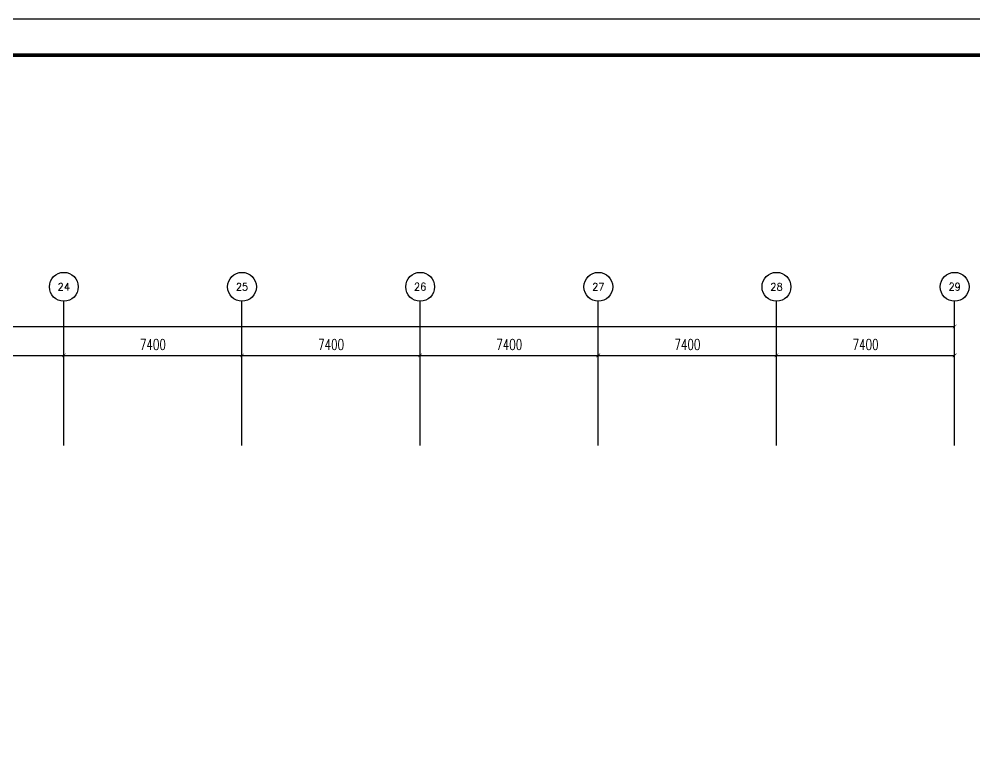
# Model space of a CAD drawing. Extents: x 1751103 to 2598738, y -609732 to 659428.
# Drawn here: x 2276190 to 2315848, y -294177 to -264264 of the extents above; entities that cross this region are included whole.
import ezdxf
from ezdxf.enums import TextEntityAlignment as Align

# ---------------------------------------------------------------- set-up
doc = ezdxf.new("R2010")
doc.units = 0
doc.header["$LTSCALE"] = 1000
doc.header["$MEASUREMENT"] = 0
doc.layers.get('0').update_dxf_attribs({"linetype": 'CONTINUOUS'})
doc.layers.get('DEFPOINTS').update_dxf_attribs({"linetype": 'CONTINUOUS'})
for name, color, linetype in [('AXIS', 3, 'CONTINUOUS'), ('AXIS_TEXT', 7, 'CONTINUOUS'), ('PUB_TITLE', 4, 'CONTINUOUS')]:
    doc.layers.add(name, color=color, linetype=linetype)
doc.styles.add('_TCH_AXIS', font='COMPLEX', dxfattribs={"bigfont": 'GBCBIG'})
doc.styles.add('COMPLEX', font='COMPLEX')
doc.styles.add('DIM_FONT', font='SIMPLEX', dxfattribs={"width": 0.7, "bigfont": 'GBCBIG'})
doc.dimstyles.new('DIMN150', dxfattribs={"dimscale": 1.5, "dimtxt": 300, "dimasz": 100, "dimexe": 250, "dimexo": 300, "dimgap": 150, "dimtad": 1, "dimdec": 0, "dimzin": 0, "dimtxsty": 'DIM_FONT', "dimblk": 'ARCHTICK', "dimcen": 0.09, "dimclrt": 7, "dimazin": 3, "dimtfac": 1, "dimtdec": 0, "dimtix": 1, "dimtmove": 0, "dimatfit": 3, "dimtolj": 1, "dimtzin": 0})

# ---------------------------------------------------------------- blocks, each defined once
blk = doc.blocks.new('_AXISO')
blk.add_circle((0, 0), 0.5)
at = {"layer": 'AXIS_TEXT', "style": 'COMPLEX', "width": 1.041667}
blk.add_attdef('A', text='', height=0.56, dxfattribs=at).set_placement((-0.25, -0.28), (0.25, -0.28), align=Align.FIT)
blk = doc.blocks.new('_ARCHTICK')
at = {"color": 0, "linetype": 'BYBLOCK', "const_width": 0.15}
blk.add_lwpolyline([(-0.5, -0.5), (0.5, 0.5)], dxfattribs=at)
blk = doc.blocks.new('*D177')
at = {"layer": 'AXIS', "color": 0}
for p, q in [((2107848, -278573), (2107848, -273698)), ((2315048, -278573), (2315048, -273698)), ((2107848, -274073), (2315048, -274073))]:
    blk.add_line(p, q, dxfattribs=at)
at = {"layer": 'DEFPOINTS', "color": 0}
for p in [(2315048, -274073), (2107848, -279023), (2315048, -279023)]:
    blk.add_point(p, dxfattribs=at)
at = {"layer": 'AXIS', "color": 0, "xscale": 150, "yscale": 150, "zscale": 150, "rotation": 180}
blk.add_blockref('_ARCHTICK', (2107848, -274073), dxfattribs=at)
at = {"layer": 'AXIS', "color": 0, "xscale": 150, "yscale": 150, "zscale": 150}
blk.add_blockref('_ARCHTICK', (2315048, -274073), dxfattribs=at)
at = {"layer": 'AXIS', "color": 7, "insert": (2211448, -273623), "char_height": 450, "attachment_point": 5, "style": 'DIM_FONT'}
blk.add_mtext('\\A1;207200', dxfattribs=at)
blk = doc.blocks.new('*D200')
at = {"layer": 'AXIS', "color": 0}
for p, q in [((2270648, -278573), (2270648, -274898)), ((2278048, -278573), (2278048, -274898)), ((2270648, -275273), (2278048, -275273))]:
    blk.add_line(p, q, dxfattribs=at)
at = {"layer": 'DEFPOINTS', "color": 0}
for p in [(2278048, -275273), (2270648, -279023), (2278048, -279023)]:
    blk.add_point(p, dxfattribs=at)
at = {"layer": 'AXIS', "color": 0, "xscale": 150, "yscale": 150, "zscale": 150, "rotation": 180}
blk.add_blockref('_ARCHTICK', (2270648, -275273), dxfattribs=at)
at = {"layer": 'AXIS', "color": 0, "xscale": 150, "yscale": 150, "zscale": 150}
blk.add_blockref('_ARCHTICK', (2278048, -275273), dxfattribs=at)
at = {"layer": 'AXIS', "color": 7, "insert": (2274348, -274823), "char_height": 450, "attachment_point": 5, "style": 'DIM_FONT'}
blk.add_mtext('\\A1;7400', dxfattribs=at)
blk = doc.blocks.new('*D201')
at = {"layer": 'AXIS', "color": 0}
for p, q in [((2278048, -278573), (2278048, -274898)), ((2285448, -278573), (2285448, -274898)), ((2278048, -275273), (2285448, -275273))]:
    blk.add_line(p, q, dxfattribs=at)
at = {"layer": 'DEFPOINTS', "color": 0}
for p in [(2285448, -275273), (2278048, -279023), (2285448, -279023)]:
    blk.add_point(p, dxfattribs=at)
at = {"layer": 'AXIS', "color": 0, "xscale": 150, "yscale": 150, "zscale": 150, "rotation": 180}
blk.add_blockref('_ARCHTICK', (2278048, -275273), dxfattribs=at)
at = {"layer": 'AXIS', "color": 0, "xscale": 150, "yscale": 150, "zscale": 150}
blk.add_blockref('_ARCHTICK', (2285448, -275273), dxfattribs=at)
at = {"layer": 'AXIS', "color": 7, "insert": (2281748, -274823), "char_height": 450, "attachment_point": 5, "style": 'DIM_FONT'}
blk.add_mtext('\\A1;7400', dxfattribs=at)
blk = doc.blocks.new('*D202')
at = {"layer": 'AXIS', "color": 0}
for p, q in [((2285448, -278573), (2285448, -274898)), ((2292848, -278573), (2292848, -274898)), ((2285448, -275273), (2292848, -275273))]:
    blk.add_line(p, q, dxfattribs=at)
at = {"layer": 'DEFPOINTS', "color": 0}
for p in [(2292848, -275273), (2285448, -279023), (2292848, -279023)]:
    blk.add_point(p, dxfattribs=at)
at = {"layer": 'AXIS', "color": 0, "xscale": 150, "yscale": 150, "zscale": 150, "rotation": 180}
blk.add_blockref('_ARCHTICK', (2285448, -275273), dxfattribs=at)
at = {"layer": 'AXIS', "color": 0, "xscale": 150, "yscale": 150, "zscale": 150}
blk.add_blockref('_ARCHTICK', (2292848, -275273), dxfattribs=at)
at = {"layer": 'AXIS', "color": 7, "insert": (2289148, -274823), "char_height": 450, "attachment_point": 5, "style": 'DIM_FONT'}
blk.add_mtext('\\A1;7400', dxfattribs=at)
blk = doc.blocks.new('*D203')
at = {"layer": 'AXIS', "color": 0}
for p, q in [((2292848, -278573), (2292848, -274898)), ((2300248, -278573), (2300248, -274898)), ((2292848, -275273), (2300248, -275273))]:
    blk.add_line(p, q, dxfattribs=at)
at = {"layer": 'DEFPOINTS', "color": 0}
for p in [(2300248, -275273), (2292848, -279023), (2300248, -279023)]:
    blk.add_point(p, dxfattribs=at)
at = {"layer": 'AXIS', "color": 0, "xscale": 150, "yscale": 150, "zscale": 150, "rotation": 180}
blk.add_blockref('_ARCHTICK', (2292848, -275273), dxfattribs=at)
at = {"layer": 'AXIS', "color": 0, "xscale": 150, "yscale": 150, "zscale": 150}
blk.add_blockref('_ARCHTICK', (2300248, -275273), dxfattribs=at)
at = {"layer": 'AXIS', "color": 7, "insert": (2296548, -274823), "char_height": 450, "attachment_point": 5, "style": 'DIM_FONT'}
blk.add_mtext('\\A1;7400', dxfattribs=at)
blk = doc.blocks.new('*D204')
at = {"layer": 'AXIS', "color": 0}
for p, q in [((2300248, -278573), (2300248, -274898)), ((2307648, -278573), (2307648, -274898)), ((2300248, -275273), (2307648, -275273))]:
    blk.add_line(p, q, dxfattribs=at)
at = {"layer": 'DEFPOINTS', "color": 0}
for p in [(2307648, -275273), (2300248, -279023), (2307648, -279023)]:
    blk.add_point(p, dxfattribs=at)
at = {"layer": 'AXIS', "color": 0, "xscale": 150, "yscale": 150, "zscale": 150, "rotation": 180}
blk.add_blockref('_ARCHTICK', (2300248, -275273), dxfattribs=at)
at = {"layer": 'AXIS', "color": 0, "xscale": 150, "yscale": 150, "zscale": 150}
blk.add_blockref('_ARCHTICK', (2307648, -275273), dxfattribs=at)
at = {"layer": 'AXIS', "color": 7, "insert": (2303948, -274823), "char_height": 450, "attachment_point": 5, "style": 'DIM_FONT'}
blk.add_mtext('\\A1;7400', dxfattribs=at)
blk = doc.blocks.new('*D205')
at = {"layer": 'AXIS', "color": 0}
for p, q in [((2307648, -278573), (2307648, -274898)), ((2315048, -278573), (2315048, -274898)), ((2307648, -275273), (2315048, -275273))]:
    blk.add_line(p, q, dxfattribs=at)
at = {"layer": 'DEFPOINTS', "color": 0}
for p in [(2315048, -275273), (2307648, -279023), (2315048, -279023)]:
    blk.add_point(p, dxfattribs=at)
at = {"layer": 'AXIS', "color": 0, "xscale": 150, "yscale": 150, "zscale": 150, "rotation": 180}
blk.add_blockref('_ARCHTICK', (2307648, -275273), dxfattribs=at)
at = {"layer": 'AXIS', "color": 0, "xscale": 150, "yscale": 150, "zscale": 150}
blk.add_blockref('_ARCHTICK', (2315048, -275273), dxfattribs=at)
at = {"layer": 'AXIS', "color": 7, "insert": (2311348, -274823), "char_height": 450, "attachment_point": 5, "style": 'DIM_FONT'}
blk.add_mtext('\\A1;7400', dxfattribs=at)
blk = doc.blocks.new('FDDGGG')
at = {"layer": 'AXIS', "color": 8}
for p, q in [((2278047.9, -279023), (2278047.9, -273023)), ((2285447.9, -279023), (2285447.9, -273023)), ((2292847.9, -279023), (2292847.9, -273023)), ((2300247.9, -279023), (2300247.9, -273023)), ((2307647.9, -279023), (2307647.9, -273023)), ((2315047.9, -279023), (2315047.9, -273023))]:
    blk.add_line(p, q, dxfattribs=at)
ref = blk.add_blockref('_AXISO', (2278047.9, -272423), dxfattribs=dict(at, xscale=1200, yscale=1200, zscale=1200))
ref.add_attrib('A', '24', dxfattribs={"layer": 'AXIS_TEXT', "color": 8, "height": 308.98, "style": '_TCH_AXIS', "width": 0.972222}).set_placement((2277790.4, -272577.5), (2278305.4, -272577.5), align=Align.FIT)
ref = blk.add_blockref('_AXISO', (2285447.9, -272423), dxfattribs=dict(at, xscale=1200, yscale=1200, zscale=1200))
ref.add_attrib('A', '25', dxfattribs={"layer": 'AXIS_TEXT', "color": 8, "height": 314.9, "style": '_TCH_AXIS'}).set_placement((2285193, -272580.4), (2285702.8, -272580.4), align=Align.FIT)
ref = blk.add_blockref('_AXISO', (2292847.9, -272423), dxfattribs=dict(at, xscale=1200, yscale=1200, zscale=1200))
ref.add_attrib('A', '26', dxfattribs={"layer": 'AXIS_TEXT', "color": 8, "height": 321.04, "style": '_TCH_AXIS', "width": 0.970588}).set_placement((2292595.6, -272583.5), (2293100.1, -272583.5), align=Align.FIT)
ref = blk.add_blockref('_AXISO', (2300247.9, -272423), dxfattribs=dict(at, xscale=1200, yscale=1200, zscale=1200))
ref.add_attrib('A', '27', dxfattribs={"layer": 'AXIS_TEXT', "color": 8, "height": 314.9, "style": '_TCH_AXIS'}).set_placement((2299993, -272580.4), (2300502.8, -272580.4), align=Align.FIT)
ref = blk.add_blockref('_AXISO', (2307647.9, -272423), dxfattribs=dict(at, xscale=1200, yscale=1200, zscale=1200))
ref.add_attrib('A', '28', dxfattribs={"layer": 'AXIS_TEXT', "color": 8, "height": 314.9, "style": '_TCH_AXIS'}).set_placement((2307393, -272580.4), (2307902.8, -272580.4), align=Align.FIT)
ref = blk.add_blockref('_AXISO', (2315047.9, -272423), dxfattribs=dict(at, xscale=1200, yscale=1200, zscale=1200))
ref.add_attrib('A', '29', dxfattribs={"layer": 'AXIS_TEXT', "color": 8, "height": 321.04, "style": '_TCH_AXIS', "width": 0.970588}).set_placement((2314795.6, -272583.5), (2315300.1, -272583.5), align=Align.FIT)
for p1, p2, distance, picture, middle in [((2107847.9, -279023), (2315047.9, -279023), 4950, '*D177', (2211447.9, -273623)), ((2270647.9, -279023), (2278047.9, -279023), 3750, '*D200', (2274347.9, -274823)), ((2278047.9, -279023), (2285447.9, -279023), 3750, '*D201', (2281747.9, -274823)), ((2285447.9, -279023), (2292847.9, -279023), 3750, '*D202', (2289147.9, -274823)), ((2292847.9, -279023), (2300247.9, -279023), 3750, '*D203', (2296547.9, -274823)), ((2300247.9, -279023), (2307647.9, -279023), 3750, '*D204', (2303947.9, -274823)), ((2307647.9, -279023), (2315047.9, -279023), 3750, '*D205', (2311347.9, -274823))]:
    dim = blk.add_aligned_dim(p1=p1, p2=p2, distance=distance, dimstyle='DIMN150', dxfattribs=at)
    dim.commit()
    dim.dimension.update_dxf_attribs({"geometry": picture, "text_midpoint": middle})

msp = doc.modelspace()

# ---------------------------------------------------------------- linework, layer by layer
at = {"layer": 'PUB_TITLE'}
msp.add_lwpolyline([(2088595, -353364), (2340895, -353364), (2340895, -264264), (2088595, -264264)], close=True, dxfattribs=at)
at = {"layer": 'PUB_TITLE', "const_width": 150}
msp.add_lwpolyline([(2092345, -351864), (2339395, -351864), (2339395, -265764), (2092345, -265764)], close=True, dxfattribs=at)

# ---------------------------------------------------------------- block references
msp.add_blockref('FDDGGG', (0, -2966))

doc.saveas('drawing.dxf')
